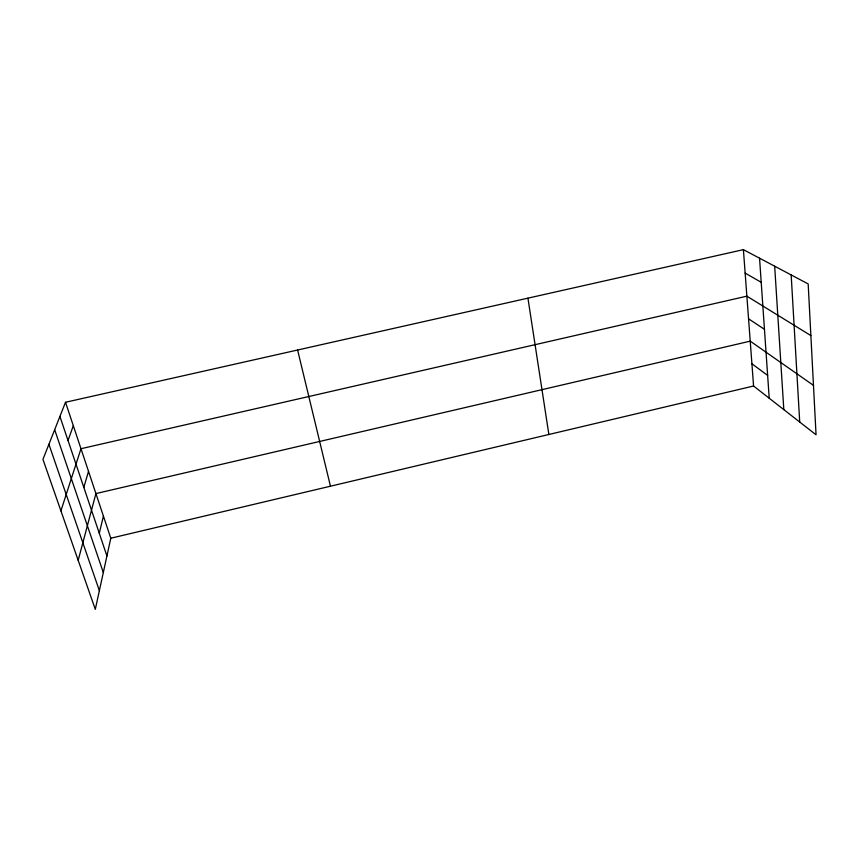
<?xml version="1.0" encoding="UTF-8"?>
<svg xmlns="http://www.w3.org/2000/svg" width="859" height="859" viewBox="0 0 859 859"><rect width="100%" height="100%" fill="white"/><g stroke="black" fill="none" stroke-linecap="round" stroke-linejoin="round"><path stroke-width="1.29" d="M65.509 402.27L110.79 538.228L95.295 609.353L42.95 459.372L65.509 402.27L743.4 249.647L808.179 283.932L816.05 434.794L753.568 386.013L743.4 249.647M99.29 533.278L103.424 516.098M78.18 560.326L95.918 493.581L750.229 341.152L813.473 385.369M83.817 487.375L88.52 471.344M60.914 510.847L80.982 448.72L746.868 296.162L810.875 335.59M68.033 440.506L73.316 425.699M110.79 538.228L753.568 386.013M745.15 273.098L761.214 282.3M748.565 318.839L764.456 329.298M751.904 363.776L767.645 375.415M48.909 444.296L99.365 590.67M54.665 429.725L103.316 572.545M59.915 416.422L106.924 555.956M297.601 350.01L330.457 486.205M527.931 298.159L548.869 434.482M759.549 258.194L769.213 398.232M774.668 266.193L783.816 409.625M791.171 274.923L799.718 422.037"/></g></svg>
